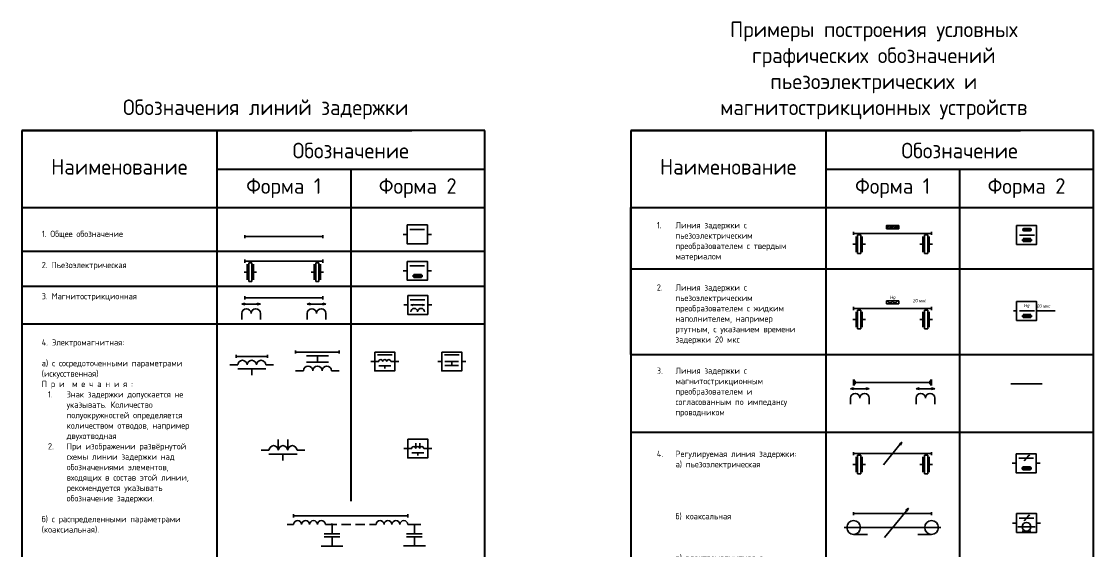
# Model space of a CAD drawing. Header units: millimetres. Extents: x 313 to 1942, y 262 to 1320.
# Drawn here: x 1254 to 1942, y 981 to 1320 of the extents above; entities that cross this region are included whole.
import ezdxf

# ---------------------------------------------------------------- set-up
doc = ezdxf.new("R2010")
doc.units = ezdxf.units.MM
doc.linetypes.add('JIS_02_0.7', pattern=[1.35, 0.75, -0.6])
doc.layers.add('Рамка', color=250, linetype='Continuous', lineweight=25)
doc.styles.get("Standard").update_dxf_attribs({"font": 'arial.ttf'})

msp = doc.modelspace()

# ---------------------------------------------------------------- hatches: boundary and pattern name
at = {"layer": 'Рамка'}
h = msp.add_hatch(dxfattribs=at)
h.set_pattern_fill('JIS_WOOD', color=0)
h.set_pattern_definition([(45, (528.7228, 414.4882), (-0.5, 0.5), [])])
h.paths.add_polyline_path([(1813.05, 1187.11), (1817.05, 1187.11), (1817.05, 1189.11), (1809.05, 1189.11), (1809.05, 1187.11)])
h = msp.add_hatch(dxfattribs=at)
h.set_pattern_fill('JIS_WOOD', color=0)
h.set_pattern_definition([(45, (609.5372, 422.98084), (-0.5, 0.5), [])])
h.paths.add_polyline_path([(1899.22, 1187.26), (1897.22, 1187.26, 1), (1897.22, 1185.76), (1899.22, 1185.76), (1901.22, 1185.76, 1), (1901.22, 1187.26)])
at = {"layer": 'Рамка', "lineweight": 30}
h = msp.add_hatch(color=0, dxfattribs=at)
h.dxf.hatch_style = 1
h.paths.add_polyline_path([(1397.56, 1138.29), (1397.56, 1138.79), (1395.56, 1138.79)])
h.paths.add_polyline_path([(1395.56, 1138.79), (1397.56, 1138.79), (1397.56, 1139.29)])
h.paths.add_polyline_path([(1407.56, 1138.79), (1405.56, 1138.79), (1405.56, 1138.29)])
h.paths.add_polyline_path([(1407.56, 1138.79), (1405.56, 1139.29), (1405.56, 1138.79)])
h = msp.add_hatch(color=0, dxfattribs=at)
h.dxf.hatch_style = 1
h.paths.add_polyline_path([(1439.56, 1138.29), (1439.56, 1138.79), (1437.56, 1138.79)])
h.paths.add_polyline_path([(1437.56, 1138.79), (1439.56, 1138.79), (1439.56, 1139.29)])
h.paths.add_polyline_path([(1449.56, 1138.79), (1447.56, 1138.79), (1447.56, 1138.29)])
h.paths.add_polyline_path([(1449.56, 1138.79), (1447.56, 1139.29), (1447.56, 1138.79)])
h = msp.add_hatch(color=0, dxfattribs=at)
h.dxf.hatch_style = 1
h.paths.add_polyline_path([(1505.49, 1137.84), (1505.49, 1138.2), (1504.03, 1138.2)])
h.paths.add_polyline_path([(1504.03, 1138.2), (1505.49, 1138.2), (1505.49, 1138.57)])
h.paths.add_polyline_path([(1512.79, 1138.2), (1511.33, 1138.2), (1511.33, 1137.84)])
h.paths.add_polyline_path([(1512.79, 1138.2), (1511.33, 1138.57), (1511.33, 1138.2)])
h = msp.add_hatch(color=0, dxfattribs=at)
h.dxf.hatch_style = 1
h.paths.add_polyline_path([(1788.05, 1083.98), (1788.05, 1084.48), (1786.05, 1084.48)])
h.paths.add_polyline_path([(1786.05, 1084.48), (1788.05, 1084.48), (1788.05, 1084.98)])
h.paths.add_polyline_path([(1798.05, 1084.48), (1796.05, 1084.48), (1796.05, 1083.98)])
h.paths.add_polyline_path([(1798.05, 1084.48), (1796.05, 1084.98), (1796.05, 1084.48)])
h = msp.add_hatch(color=0, dxfattribs=at)
h.dxf.hatch_style = 1
h.paths.add_polyline_path([(1830.05, 1083.98), (1830.05, 1084.48), (1828.05, 1084.48)])
h.paths.add_polyline_path([(1828.05, 1084.48), (1830.05, 1084.48), (1830.05, 1084.98)])
h.paths.add_polyline_path([(1840.05, 1084.48), (1838.05, 1084.48), (1838.05, 1083.98)])
h.paths.add_polyline_path([(1840.05, 1084.48), (1838.05, 1084.98), (1838.05, 1084.48)])
at = {"layer": 'Рамка'}
h = msp.add_hatch(color=0, dxfattribs=at)
h.dxf.hatch_style = 1
h.paths.add_polyline_path([(1819.02, 1050.16), (1817.37, 1048.93), (1817.76, 1048.61)])
h.paths.add_polyline_path([(1819.02, 1050.16), (1817.76, 1048.61), (1818.14, 1048.3)])
h = msp.add_hatch(color=0, dxfattribs=at)
h.dxf.hatch_style = 1
h.paths.add_polyline_path([(1900.3, 1041.75), (1900.41, 1041.67), (1900.75, 1042.09)])
h.paths.add_polyline_path([(1900.75, 1042.09), (1900.41, 1041.67), (1900.51, 1041.58)])
h = msp.add_hatch(color=0, dxfattribs=at)
h.dxf.hatch_style = 1
h.paths.add_polyline_path([(1821.47, 1006.55), (1821.85, 1006.23), (1823.12, 1007.78)])
h.paths.add_polyline_path([(1823.12, 1007.78), (1821.85, 1006.23), (1822.24, 1005.92)])
at = {"layer": 'Рамка', "linetype": 'JIS_02_0.7'}
h = msp.add_hatch(color=0, dxfattribs=at)
h.dxf.hatch_style = 1
h.paths.add_polyline_path([(1453.06, 997.31), (1453.51, 997.31), (1453.96, 997.31, 1)])
h.paths.add_polyline_path([(1453.51, 996.86), (1453.51, 997.31), (1453.06, 997.31, 0.414214)])
h.paths.add_polyline_path([(1453.96, 997.31), (1453.51, 997.31), (1453.51, 996.86, 0.414214)])
h = msp.add_hatch(color=0, dxfattribs=at)
h.dxf.hatch_style = 1
h.paths.add_polyline_path([(1505.93, 997.37), (1506.38, 997.37), (1506.83, 997.37, 1)])
h.paths.add_polyline_path([(1506.38, 996.92), (1506.38, 997.37), (1505.93, 997.37, 0.414214)])
h.paths.add_polyline_path([(1506.83, 997.37), (1506.38, 997.37), (1506.38, 996.92, 0.414214)])
at = {"layer": 'Рамка'}
h = msp.add_hatch(color=0, dxfattribs=at)
h.dxf.hatch_style = 1
h.paths.add_polyline_path([(1900.3, 1003.33), (1900.41, 1003.24), (1900.75, 1003.67)])
h.paths.add_polyline_path([(1900.75, 1003.67), (1900.41, 1003.24), (1900.51, 1003.16)])

# ---------------------------------------------------------------- linework, layer by layer
at = {"layer": 'Рамка', "color": 0, "lineweight": 30}
for p, q in [((1254.61, 1250), (1504.61, 1250)), ((1254.61, 1250), (1254.61, 572.38)), ((1551.41, 1250), (1254.61, 1250)), ((1379.61, 1250), (1379.61, 572.38)), ((1551.41, 572.38), (1551.41, 1250)), ((1645.1, 1250), (1895.1, 1250)), ((1645.1, 1250), (1645.1, 773.41)), ((1941.91, 1250), (1645.1, 1250)), ((1770.1, 1250), (1770.1, 773.41)), ((1941.91, 773.41), (1941.91, 1250)), ((1379.61, 1225.33), (1551.41, 1225.33)), ((1465.51, 1225.33), (1465.51, 1012.3)), ((1770.1, 1225.33), (1941.91, 1225.33)), ((1856, 1225.33), (1856, 773.41)), ((1254.46, 1200.66), (1551.41, 1200.66)), ((1644.96, 1200.66), (1941.91, 1200.66)), ((1254.31, 1172.6), (1551.41, 1172.6)), ((1644.96, 1161.46), (1941.91, 1161.46)), ((1254.59, 1150.26), (1551.41, 1150.26)), ((1254.85, 1126.07), (1551.41, 1126.07)), ((1644.96, 1106.44), (1941.91, 1106.44)), ((1645.1, 1056.7), (1941.91, 1056.7))]:
    msp.add_line(p, q, dxfattribs=at)
at = {"layer": 'Рамка', "color": 0}
for p, q in [((1379.61, 1250), (1379.61, 1200.66)), ((1770.1, 1250), (1770.1, 1200.66)), ((1379.61, 1200.66), (1465.51, 1200.66)), ((1465.51, 1200.66), (1551.41, 1200.66)), ((1644.96, 1200.66), (1644.96, 1161.46)), ((1770.1, 1200.66), (1856, 1200.66)), ((1856, 1200.66), (1941.91, 1200.66)), ((1397.56, 1183.02), (1397.56, 1181.02)), ((1447.56, 1183.02), (1447.56, 1181.02)), ((1501.77, 1183.44), (1499.2, 1183.44)), ((1503.86, 1187.13), (1503.86, 1186.27)), ((1503.86, 1186.7), (1512.43, 1186.7)), ((1512.43, 1187.13), (1512.43, 1186.27)), ((1514.63, 1183.44), (1517.2, 1183.44)), ((1788.05, 1185.11), (1788.05, 1183.11)), ((1788.05, 1184.11), (1838.05, 1184.11)), ((1790.58, 1171.11), (1790.58, 1183.11)), ((1790.58, 1183.11), (1792.58, 1183.11)), ((1792.58, 1183.11), (1792.58, 1177.11)), ((1817.05, 1189.11), (1809.05, 1189.11)), ((1809.05, 1189.11), (1809.05, 1187.11)), ((1809.05, 1187.11), (1813.05, 1187.11)), ((1813.05, 1187.11), (1817.05, 1187.11)), ((1817.05, 1187.11), (1817.05, 1189.11)), ((1833.52, 1171.11), (1833.52, 1183.11)), ((1833.52, 1183.11), (1835.52, 1183.11)), ((1835.52, 1183.11), (1835.52, 1177.11)), ((1838.05, 1185.11), (1838.05, 1183.11)), ((1894.93, 1183.47), (1894.93, 1182.62)), ((1894.93, 1183.04), (1903.5, 1183.04)), ((1899.22, 1187.26), (1897.22, 1187.26)), ((1899.22, 1185.76), (1897.22, 1185.76)), ((1899.22, 1187.26), (1901.22, 1187.26)), ((1899.22, 1185.76), (1901.22, 1185.76)), ((1903.5, 1183.47), (1903.5, 1182.62)), ((1397.56, 1182.02), (1447.56, 1182.02)), ((1789.58, 1177.11), (1787.58, 1177.11)), ((1789.58, 1177.11), (1789.58, 1182.11)), ((1789.58, 1177.11), (1789.58, 1172.11)), ((1792.58, 1177.11), (1792.58, 1171.11)), ((1793.58, 1182.11), (1793.58, 1172.11)), ((1793.58, 1177.11), (1795.58, 1177.11)), ((1832.52, 1177.11), (1830.52, 1177.11)), ((1832.52, 1177.11), (1832.52, 1182.11)), ((1832.52, 1177.11), (1832.52, 1172.11)), ((1835.52, 1177.11), (1835.52, 1171.11)), ((1836.52, 1182.11), (1836.52, 1172.11)), ((1836.52, 1177.11), (1838.52, 1177.11)), ((1896.32, 1179.28), (1896.32, 1180.24)), ((1896.32, 1180.24), (1902.11, 1180.24)), ((1899.22, 1179.28), (1896.32, 1179.28)), ((1899.22, 1180.73), (1896.81, 1180.73)), ((1901.63, 1178.8), (1896.81, 1178.8)), ((1899.22, 1180.73), (1901.63, 1180.73)), ((1902.11, 1179.28), (1899.22, 1179.28)), ((1902.11, 1180.24), (1902.11, 1179.28)), ((1792.58, 1171.11), (1790.58, 1171.11)), ((1835.52, 1171.11), (1833.52, 1171.11)), ((1397.56, 1167.31), (1397.56, 1165.31)), ((1397.56, 1166.31), (1447.56, 1166.31)), ((1399.09, 1159.31), (1399.09, 1164.31)), ((1400.09, 1153.31), (1400.09, 1165.31)), ((1400.09, 1165.31), (1402.09, 1165.31)), ((1402.09, 1165.31), (1402.09, 1159.31)), ((1442.03, 1159.31), (1442.03, 1164.31)), ((1443.03, 1153.31), (1443.03, 1165.31)), ((1443.03, 1165.31), (1445.03, 1165.31)), ((1445.03, 1165.31), (1445.03, 1159.31)), ((1447.56, 1167.31), (1447.56, 1165.31)), ((1503.86, 1163.78), (1503.86, 1162.93)), ((1503.86, 1163.35), (1512.43, 1163.35)), ((1512.43, 1163.78), (1512.43, 1162.93)), ((1399.09, 1159.31), (1397.09, 1159.31)), ((1399.09, 1159.31), (1399.09, 1154.31)), ((1402.09, 1159.31), (1402.09, 1153.31)), ((1403.09, 1159.31), (1405.09, 1159.31)), ((1442.03, 1159.31), (1440.03, 1159.31)), ((1442.03, 1159.31), (1442.03, 1154.31)), ((1445.03, 1159.31), (1445.03, 1153.31)), ((1446.03, 1159.31), (1448.03, 1159.31)), ((1501.77, 1160.1), (1499.2, 1160.1)), ((1505.57, 1156.33), (1505.57, 1157.3)), ((1505.57, 1157.3), (1511.36, 1157.3)), ((1508.46, 1156.33), (1505.57, 1156.33)), ((1508.46, 1157.78), (1506.05, 1157.78)), ((1508.46, 1157.78), (1510.87, 1157.78)), ((1511.36, 1156.33), (1508.46, 1156.33)), ((1511.36, 1157.3), (1511.36, 1156.33)), ((1514.63, 1160.1), (1517.2, 1160.1)), ((1644.96, 1161.46), (1644.96, 1106.44)), ((1402.09, 1153.31), (1400.09, 1153.31)), ((1445.03, 1153.31), (1443.03, 1153.31)), ((1397.56, 1143.74), (1397.56, 1141.74)), ((1397.56, 1142.74), (1447.56, 1142.74)), ((1447.56, 1143.74), (1447.56, 1141.74)), ((1504.13, 1141.89), (1504.13, 1141.03)), ((1504.13, 1141.46), (1512.7, 1141.46)), ((1512.7, 1141.89), (1512.7, 1141.03)), ((1397.56, 1139.29), (1395.56, 1138.79)), ((1397.56, 1138.79), (1395.56, 1138.79)), ((1395.56, 1138.79), (1397.56, 1138.29)), ((1397.56, 1138.79), (1397.56, 1139.29)), ((1401.56, 1138.79), (1397.56, 1138.79)), ((1397.56, 1138.79), (1397.56, 1138.29)), ((1401.56, 1138.79), (1405.56, 1138.79)), ((1405.56, 1138.79), (1405.56, 1139.29)), ((1407.56, 1138.79), (1405.56, 1139.29)), ((1405.56, 1138.79), (1405.56, 1138.29)), ((1405.56, 1138.79), (1407.56, 1138.79)), ((1405.56, 1138.29), (1407.56, 1138.79)), ((1439.56, 1139.29), (1437.56, 1138.79)), ((1439.56, 1138.79), (1437.56, 1138.79)), ((1437.56, 1138.79), (1439.56, 1138.29)), ((1439.56, 1138.79), (1439.56, 1139.29)), ((1443.56, 1138.79), (1439.56, 1138.79)), ((1439.56, 1138.79), (1439.56, 1138.29)), ((1443.56, 1138.79), (1447.56, 1138.79)), ((1447.56, 1138.79), (1447.56, 1139.29)), ((1449.56, 1138.79), (1447.56, 1139.29)), ((1447.56, 1138.79), (1447.56, 1138.29)), ((1447.56, 1138.79), (1449.56, 1138.79)), ((1447.56, 1138.29), (1449.56, 1138.79)), ((1502.03, 1138.2), (1499.46, 1138.2)), ((1505.49, 1138.57), (1504.03, 1138.2)), ((1505.49, 1138.2), (1504.03, 1138.2)), ((1504.03, 1138.2), (1505.49, 1137.84)), ((1505.49, 1138.2), (1505.49, 1138.57)), ((1508.41, 1138.2), (1505.49, 1138.2)), ((1505.49, 1138.2), (1505.49, 1137.84)), ((1508.41, 1138.2), (1511.33, 1138.2)), ((1511.33, 1138.2), (1511.33, 1138.57)), ((1512.79, 1138.2), (1511.33, 1138.57)), ((1511.33, 1138.2), (1511.33, 1137.84)), ((1511.33, 1138.2), (1512.79, 1138.2)), ((1511.33, 1137.84), (1512.79, 1138.2)), ((1514.89, 1138.2), (1517.46, 1138.2)), ((1788.05, 1136.89), (1788.05, 1134.89)), ((1788.05, 1135.89), (1838.05, 1135.89)), ((1790.58, 1122.89), (1790.58, 1134.89)), ((1790.58, 1134.89), (1792.58, 1134.89)), ((1792.58, 1134.89), (1792.58, 1128.89)), ((1817.05, 1140.89), (1809.05, 1140.89)), ((1809.05, 1140.89), (1809.05, 1138.89)), ((1809.05, 1140.89), (1809.05, 1140.39)), ((1809.05, 1138.89), (1813.05, 1138.89)), ((1813.05, 1138.89), (1817.05, 1138.89)), ((1817.05, 1140.89), (1817.03, 1140.39)), ((1817.05, 1138.89), (1817.05, 1140.89)), ((1833.52, 1122.89), (1833.52, 1134.89)), ((1833.52, 1134.89), (1835.52, 1134.89)), ((1835.52, 1134.89), (1835.52, 1128.89)), ((1838.05, 1136.89), (1838.05, 1134.89)), ((1894.93, 1134.76), (1894.93, 1133.9)), ((1903.5, 1134.76), (1903.5, 1133.9)), ((1395.56, 1128.79), (1395.56, 1132.79)), ((1407.56, 1128.79), (1407.56, 1132.79)), ((1437.56, 1128.79), (1437.56, 1132.79)), ((1449.56, 1128.79), (1449.56, 1132.79)), ((1789.58, 1128.89), (1787.58, 1128.89)), ((1789.58, 1128.89), (1789.58, 1133.89)), ((1789.58, 1128.89), (1789.58, 1123.89)), ((1792.58, 1128.89), (1792.58, 1122.89)), ((1793.58, 1133.89), (1793.58, 1123.89)), ((1793.58, 1128.89), (1795.58, 1128.89)), ((1832.52, 1128.89), (1830.52, 1128.89)), ((1832.52, 1128.89), (1832.52, 1133.89)), ((1832.52, 1128.89), (1832.52, 1123.89)), ((1835.52, 1128.89), (1835.52, 1122.89)), ((1836.52, 1133.89), (1836.52, 1123.89)), ((1836.52, 1128.89), (1838.52, 1128.89)), ((1892.53, 1134.33), (1890.53, 1134.33)), ((1894.93, 1134.33), (1903.5, 1134.33)), ((1896.32, 1130.57), (1896.32, 1131.53)), ((1896.32, 1131.53), (1902.11, 1131.53)), ((1899.22, 1130.57), (1896.32, 1130.57)), ((1899.22, 1132.01), (1896.81, 1132.01)), ((1901.63, 1130.08), (1896.81, 1130.08)), ((1899.22, 1132.01), (1901.63, 1132.01)), ((1902.11, 1130.57), (1899.22, 1130.57)), ((1902.11, 1131.53), (1902.11, 1130.57)), ((1905.38, 1134.33), (1917.34, 1134.33)), ((1792.58, 1122.89), (1790.58, 1122.89)), ((1835.52, 1122.89), (1833.52, 1122.89)), ((1430.17, 1108.96), (1430.17, 1106.96)), ((1430.17, 1107.96), (1458.17, 1107.96)), ((1458.17, 1108.96), (1458.17, 1106.96)), ((1392.02, 1106.19), (1392.02, 1104.19)), ((1392.02, 1105.19), (1412.02, 1105.19)), ((1412.02, 1106.19), (1412.02, 1104.19)), ((1444.17, 1105.46), (1437.17, 1105.46)), ((1444.17, 1101.46), (1437.17, 1101.46)), ((1444.17, 1105.46), (1444.17, 1101.46)), ((1444.17, 1105.46), (1451.17, 1105.46)), ((1444.17, 1101.46), (1451.17, 1101.46)), ((1480.91, 1101.9), (1478.33, 1101.9)), ((1483.45, 1101.88), (1480.91, 1101.9)), ((1483.02, 1106.58), (1483.02, 1105.72)), ((1483.02, 1106.15), (1491.65, 1106.15)), ((1491.22, 1101.88), (1493.76, 1101.9)), ((1491.65, 1106.58), (1491.65, 1105.72)), ((1493.76, 1101.9), (1496.33, 1101.9)), ((1523.85, 1101.9), (1521.28, 1101.9)), ((1530.27, 1101.9), (1525.94, 1101.9)), ((1525.96, 1106.58), (1525.96, 1105.72)), ((1525.96, 1106.15), (1534.59, 1106.15)), ((1530.27, 1101.9), (1530.27, 1099.42)), ((1530.27, 1101.9), (1534.61, 1101.9)), ((1534.59, 1106.58), (1534.59, 1105.72)), ((1536.7, 1101.9), (1539.27, 1101.9)), ((1645.1, 1106.44), (1645.1, 1056.7)), ((1393.02, 1099.69), (1388.02, 1099.69)), ((1402.02, 1097.18), (1393.02, 1097.18)), ((1402.02, 1097.18), (1411.02, 1097.18)), ((1402.02, 1097.18), (1402.02, 1093.18)), ((1411.02, 1099.69), (1416.02, 1099.69)), ((1435.17, 1095.96), (1430.17, 1095.96)), ((1453.17, 1095.96), (1458.17, 1095.96)), ((1487.33, 1099.07), (1483.45, 1099.07)), ((1487.33, 1099.07), (1491.22, 1099.07)), ((1487.33, 1099.07), (1487.33, 1097.34)), ((1530.27, 1099.42), (1525.94, 1099.42)), ((1530.27, 1099.42), (1534.61, 1099.42)), ((1788.05, 1086.43), (1788.05, 1090.43)), ((1789.53, 1088.44), (1788.05, 1090.43)), ((1788.05, 1089.43), (1788.05, 1087.43)), ((1788.05, 1086.43), (1789.53, 1088.44)), ((1788.05, 1088.43), (1838.05, 1088.43)), ((1838.05, 1090.43), (1836.57, 1088.42)), ((1836.57, 1088.42), (1838.05, 1086.43)), ((1838.05, 1090.43), (1838.05, 1086.43)), ((1838.05, 1089.43), (1838.05, 1087.43)), ((1888.96, 1087.5), (1908.96, 1087.5)), ((1788.05, 1084.98), (1786.05, 1084.48)), ((1788.05, 1084.48), (1786.05, 1084.48)), ((1786.05, 1084.48), (1788.05, 1083.98)), ((1788.05, 1084.48), (1788.05, 1084.98)), ((1792.05, 1084.48), (1788.05, 1084.48)), ((1788.05, 1084.48), (1788.05, 1083.98)), ((1792.05, 1084.48), (1796.05, 1084.48)), ((1796.05, 1084.48), (1796.05, 1084.98)), ((1798.05, 1084.48), (1796.05, 1084.98)), ((1796.05, 1084.48), (1796.05, 1083.98)), ((1796.05, 1084.48), (1798.05, 1084.48)), ((1796.05, 1083.98), (1798.05, 1084.48)), ((1830.05, 1084.98), (1828.05, 1084.48)), ((1830.05, 1084.48), (1828.05, 1084.48)), ((1828.05, 1084.48), (1830.05, 1083.98)), ((1830.05, 1084.48), (1830.05, 1084.98)), ((1834.05, 1084.48), (1830.05, 1084.48)), ((1830.05, 1084.48), (1830.05, 1083.98)), ((1834.05, 1084.48), (1838.05, 1084.48)), ((1838.05, 1084.48), (1838.05, 1084.98)), ((1840.05, 1084.48), (1838.05, 1084.98)), ((1838.05, 1084.48), (1838.05, 1083.98)), ((1838.05, 1084.48), (1840.05, 1084.48)), ((1838.05, 1083.98), (1840.05, 1084.48)), ((1786.05, 1074.48), (1786.05, 1078.48)), ((1798.05, 1074.48), (1798.05, 1078.48)), ((1828.05, 1074.48), (1828.05, 1078.48)), ((1840.05, 1074.48), (1840.05, 1078.48)), ((1645.1, 1056.7), (1645.1, 951.07)), ((1419.06, 1044.95), (1419.06, 1051.95)), ((1425.06, 1044.95), (1425.06, 1051.95)), ((1502.03, 1046.11), (1499.46, 1046.11)), ((1504.58, 1046.08), (1502.03, 1046.11)), ((1507.17, 1046.08), (1507.17, 1049.58)), ((1509.76, 1046.08), (1509.76, 1049.58)), ((1512.35, 1046.08), (1514.89, 1046.11)), ((1514.89, 1046.11), (1517.46, 1046.11)), ((1807.17, 1035.63), (1817.76, 1048.61)), ((1819.02, 1050.16), (1817.37, 1048.93)), ((1817.76, 1048.61), (1817.37, 1048.93)), ((1817.76, 1048.61), (1819.02, 1050.16)), ((1817.76, 1048.61), (1818.14, 1048.3)), ((1818.14, 1048.3), (1819.02, 1050.16)), ((1413.06, 1044.95), (1408.06, 1044.95)), ((1422.06, 1042.44), (1413.06, 1042.44)), ((1422.06, 1042.44), (1431.06, 1042.44)), ((1422.06, 1042.44), (1422.06, 1038.44)), ((1431.06, 1044.95), (1436.06, 1044.95)), ((1508.46, 1043.27), (1504.58, 1043.27)), ((1508.46, 1043.27), (1512.35, 1043.27)), ((1508.46, 1043.27), (1508.46, 1041.55)), ((1788.05, 1043.85), (1788.05, 1041.85)), ((1788.05, 1042.85), (1838.05, 1042.85)), ((1789.58, 1035.85), (1789.58, 1040.85)), ((1790.58, 1029.85), (1790.58, 1041.85)), ((1790.58, 1041.85), (1792.58, 1041.85)), ((1792.58, 1041.85), (1792.58, 1035.85)), ((1832.52, 1035.85), (1832.52, 1040.85)), ((1833.52, 1029.85), (1833.52, 1041.85)), ((1833.52, 1041.85), (1835.52, 1041.85)), ((1835.52, 1041.85), (1835.52, 1035.85)), ((1838.05, 1043.85), (1838.05, 1041.85)), ((1894.36, 1040.31), (1894.36, 1039.46)), ((1894.36, 1039.89), (1902.93, 1039.89)), ((1897.51, 1038.11), (1900.41, 1041.67)), ((1900.75, 1042.09), (1900.3, 1041.75)), ((1900.41, 1041.67), (1900.3, 1041.75)), ((1900.41, 1041.67), (1900.75, 1042.09)), ((1900.41, 1041.67), (1900.51, 1041.58)), ((1900.51, 1041.58), (1900.75, 1042.09)), ((1902.93, 1040.31), (1902.93, 1039.46)), ((1789.58, 1035.85), (1787.58, 1035.85)), ((1789.58, 1035.85), (1789.58, 1030.85)), ((1792.58, 1035.85), (1792.58, 1029.85)), ((1793.58, 1035.85), (1795.58, 1035.85)), ((1832.52, 1035.85), (1830.52, 1035.85)), ((1832.52, 1035.85), (1832.52, 1030.85)), ((1835.52, 1035.85), (1835.52, 1029.85)), ((1836.52, 1035.85), (1838.52, 1035.85)), ((1892.27, 1036.63), (1889.7, 1036.63)), ((1896.06, 1032.86), (1896.06, 1033.83)), ((1896.06, 1033.83), (1901.85, 1033.83)), ((1898.96, 1032.86), (1896.06, 1032.86)), ((1898.96, 1034.31), (1896.55, 1034.31)), ((1898.96, 1034.31), (1901.37, 1034.31)), ((1901.85, 1032.86), (1898.96, 1032.86)), ((1901.85, 1033.83), (1901.85, 1032.86)), ((1905.12, 1036.63), (1907.69, 1036.63)), ((1792.58, 1029.85), (1790.58, 1029.85)), ((1835.52, 1029.85), (1833.52, 1029.85)), ((1428.9, 1003.95), (1428.9, 1001.95)), ((1502.12, 1003.95), (1502.12, 1001.95)), ((1788.05, 1005.37), (1788.05, 1003.37)), ((1788.05, 1004.37), (1838.05, 1004.37)), ((1807.76, 988.96), (1821.85, 1006.23)), ((1823.12, 1007.78), (1821.47, 1006.55)), ((1821.85, 1006.23), (1821.47, 1006.55)), ((1821.85, 1006.23), (1823.12, 1007.78)), ((1821.85, 1006.23), (1822.24, 1005.92)), ((1822.24, 1005.92), (1823.12, 1007.78)), ((1838.05, 1005.37), (1838.05, 1003.37)), ((1428.9, 997.31), (1424.66, 997.31)), ((1428.9, 1002.95), (1502.12, 1002.95)), ((1453.51, 997.31), (1449.27, 997.31)), ((1453.51, 997.31), (1453.51, 991.38)), ((1453.51, 997.31), (1456.51, 997.31)), ((1459.51, 997.34), (1465.51, 997.34)), ((1468.51, 997.34), (1474.51, 997.34)), ((1481.75, 997.34), (1477.51, 997.34)), ((1477.51, 997.34), (1480.51, 997.33)), ((1510.36, 997.34), (1502.12, 997.34)), ((1506.36, 997.34), (1506.36, 991.41)), ((1892.53, 998.3), (1889.96, 998.3)), ((1894.64, 1001.89), (1894.64, 1001.03)), ((1894.64, 1001.46), (1903.27, 1001.46)), ((1897.51, 999.68), (1900.41, 1003.24)), ((1900.75, 1003.67), (1900.3, 1003.33)), ((1900.41, 1003.24), (1900.3, 1003.33)), ((1900.41, 1003.24), (1900.75, 1003.67)), ((1900.41, 1003.24), (1900.51, 1003.16)), ((1900.51, 1003.16), (1900.75, 1003.67)), ((1903.27, 1001.89), (1903.27, 1001.03)), ((1905.38, 998.3), (1907.95, 998.3)), ((1782.05, 995.45), (1844.05, 995.45)), ((1788.05, 991.05), (1796.85, 991.05)), ((1838.05, 991.05), (1829.26, 991.05)), ((1898.96, 995.95), (1893.4, 995.95)), ((1898.96, 993.17), (1896.18, 993.17)), ((1898.96, 995.95), (1904.51, 995.95)), ((1898.96, 993.17), (1901.74, 993.17)), ((1453.51, 983.57), (1446.51, 983.57)), ((1453.51, 989.5), (1448.51, 989.5)), ((1453.51, 989.5), (1458.51, 989.5)), ((1453.51, 989.5), (1453.51, 983.57)), ((1453.51, 983.57), (1460.51, 983.57)), ((1506.36, 983.61), (1499.36, 983.61)), ((1506.36, 989.54), (1501.36, 989.54)), ((1506.36, 989.54), (1511.36, 989.54)), ((1506.36, 989.54), (1506.36, 983.61)), ((1506.36, 983.61), (1513.36, 983.61))]:
    msp.add_line(p, q, dxfattribs=at)
at = {"layer": 'Рамка', "color": 7}
for p, q in [((1403.09, 1164.31), (1403.09, 1154.31)), ((1446.03, 1164.31), (1446.03, 1154.31)), ((1510.87, 1155.85), (1506.05, 1155.85)), ((1793.58, 1040.85), (1793.58, 1030.85)), ((1836.52, 1040.85), (1836.52, 1030.85)), ((1901.37, 1032.38), (1896.55, 1032.38)), ((1448.51, 991.38), (1458.51, 991.38)), ((1501.36, 991.41), (1511.36, 991.41))]:
    msp.add_line(p, q, dxfattribs=at)
at = {"layer": 'Рамка', "color": 0}
for points in [[(1501.77, 1189.5), (1514.63, 1189.5), (1514.63, 1177.38), (1501.77, 1177.38)], [(1892.53, 1189.11), (1905.38, 1189.11), (1905.38, 1176.98), (1892.53, 1176.98)], [(1501.77, 1166.16), (1514.63, 1166.16), (1514.63, 1154.03), (1501.77, 1154.03)], [(1502.03, 1144.27), (1514.89, 1144.27), (1514.89, 1132.14), (1502.03, 1132.14)], [(1892.53, 1140.39), (1905.38, 1140.39), (1905.38, 1128.27), (1892.53, 1128.27)], [(1480.91, 1107.96), (1493.76, 1107.96), (1493.76, 1095.84), (1480.91, 1095.84)], [(1523.85, 1107.96), (1536.7, 1107.96), (1536.7, 1095.84), (1523.85, 1095.84)], [(1502.03, 1052.17), (1514.89, 1052.17), (1514.89, 1040.04), (1502.03, 1040.04)], [(1892.27, 1042.69), (1905.12, 1042.69), (1905.12, 1030.56), (1892.27, 1030.56)], [(1892.53, 1004.37), (1905.38, 1004.37), (1905.38, 992.24), (1892.53, 992.24)]]:
    msp.add_lwpolyline(points, close=True, dxfattribs=at)
at = {"layer": 'Рамка', "color": 0, "linetype": 'JIS_02_0.7'}
msp.add_circle((1453.51, 997.31), 0.45, dxfattribs=at)
at = {"layer": 'Рамка', "color": 0}
for centre, radius in [((1788.05, 995.45), 4.4), ((1838.05, 995.45), 4.4), ((1898.96, 995.95), 2.78)]:
    msp.add_circle(centre, radius, dxfattribs=at)
for centre, radius, start, end in [((1897.22, 1186.51), 0.75, 90, 270), ((1901.22, 1186.51), 0.75, 270, 90), ((1398.56, 1132.79), 3, 360, 180), ((1404.56, 1132.79), 3, 360, 180), ((1440.56, 1132.79), 3, 360, 180), ((1446.56, 1132.79), 3, 360, 180), ((1506.22, 1133.83), 2.19, 360, 180), ((1510.6, 1133.83), 2.19, 360, 180), ((1811.55, 1141.34), 1.77, 212.18575, 327.81424), ((1814.55, 1141.34), 1.77, 212.18575, 327.81424), ((1396.02, 1099.69), 3, 360, 180), ((1402.02, 1099.69), 3, 360, 180), ((1408.02, 1099.69), 3, 360, 180), ((1484.74, 1101.88), 1.3, 360, 180), ((1487.33, 1101.88), 1.3, 360, 180), ((1489.92, 1101.88), 1.3, 360, 180), ((1438.17, 1095.96), 3, 360, 180), ((1444.17, 1095.96), 3, 360, 180), ((1450.17, 1095.96), 3, 360, 180), ((1789.05, 1078.48), 3, 360, 180), ((1795.05, 1078.48), 3, 360, 180), ((1831.05, 1078.48), 3, 360, 180), ((1837.05, 1078.48), 3, 360, 180), ((1416.06, 1044.95), 3, 360, 180), ((1422.06, 1044.95), 3, 360, 180), ((1428.06, 1044.95), 3, 360, 180), ((1505.87, 1046.08), 1.3, 360, 180), ((1508.46, 1046.08), 1.3, 360, 180), ((1511.05, 1046.08), 1.3, 360, 180), ((1431.45, 997.31), 2.55, 360, 180), ((1436.54, 997.31), 2.55, 360, 180), ((1441.63, 997.31), 2.55, 360, 180), ((1446.72, 997.31), 2.55, 360, 180), ((1484.3, 997.34), 2.55, 360, 180), ((1489.39, 997.34), 2.55, 360, 180), ((1494.48, 997.34), 2.55, 360, 180), ((1499.57, 997.34), 2.55, 360, 180)]:
    msp.add_arc(centre, radius, start, end, dxfattribs=at)

# ---------------------------------------------------------------- texts
at = {"layer": 'Рамка', "color": 0, "lineweight": 30, "attachment_point": 1}
for s, width, heights, insert, char_height in [('\\pxqc;{\\fGOST type B|b0|i0|c204|p34;Примеры построения условных графических обозначений пьезоэлектрических и магнитострикционных устройств}', 241.918, [0], (1680, 1320), 10), ('\\pxqc;{\\fGOST type B|b0|i0|c204|p34;Обозначения линий задержки}', 241.918, [0], (1290, 1270), 10), ('\\pxqc;{\\fGOST type B|b0|i0|c204|p34;Обозначение}', 171.8081, [25.45], (1379.61, 1242.23), 10), ('\\pxqc;{\\fGOST type B|b0|i0|c204|p34;Обозначение}', 171.8081, [25.45], (1770.1, 1242.23), 10), ('\\pxqc;{\\fGOST type B|b0|i0|c204|p34;Наименование}', 125, [0], (1254.61, 1231.81), 10), ('\\pxqc;{\\fGOST type B|b0|i0|c204|p34;Наименование}', 125, [0], (1645.1, 1231.81), 10), ('\\pxqc;{\\fGOST type B|b0|i0|c204|p34;Форма 1}', 85.9041, [25.45], (1379.61, 1219.5), 10), ('\\pxqc;{\\fGOST type B|b0|i0|c204|p34;Форма \\fGOST type B|b0|i0|c0|p34;2}', 85.9041, [25.45], (1465.51, 1219.49), 10), ('\\pxqc;{\\fGOST type B|b0|i0|c204|p34;Форма 1}', 85.9041, [25.45], (1770.1, 1219.5), 10), ('\\pxqc;{\\fGOST type B|b0|i0|c204|p34;Форма \\fGOST type B|b0|i0|c0|p34;2}', 85.9041, [25.45], (1856, 1219.49), 10), ('\\pxi-3,l4,t4;{\\fGOST type B|b0|i0|c204|p34;1.^IЛиния задержки с пьезоэлектрическим преобразователем с твердым материалом\\P\\pi0,l0,tz;\\P\\P\\pi-3,l4,t4;2.^IЛиния задержки с пьезоэлектрическим преобразователем с жидким наполнителем, например ртутным, с указанием времени задержки 20 мкс\\P\\pi0,l0,tz;\\P\\P\\pi-3,l4,t4;3.^IЛиния задержки с магнитострикционным преобразователем и согласованным по импедансу проводником\\P\\pi0,l0,tz;\\P\\P\\P\\pi-3,l4,t4;4.^IРегулируемая линия задержки\\fGOST type B|b0|i0|c0|p34;:\\P\\pi0,tz;\\fGOST type B|b0|i0|c204|p34;а) пьезоэлектрическая\\P\\P\\P\\P\\Pб) коаксальная\\P\\P\\P\\Pв) электромагнитная с сосредоточенными параметрами (искусственная)\\P\\P\\P\\P\\pi-3,t4;5.^IПьезоэлектрический фильтр\\P\\pi0,tz;\\P\\P\\P\\P\\pi-3,t4;6.^IОбщее обозначение электромеханического фильтра\\fGOST type B|b0|i0|c0|p34;:\\fGOST type B|b0|i0|c204|p34;\\P\\pi0,tz;\\Pа) с пьезоэлектрическими преобразователями \\P\\P\\Pб) с магнитострикционными преобразователями\\P\\P\\P\\P\\pi-3,t4;7.^IПьезоэлектрический составной фильтр}', 98.5738, [463.36], (1657.79, 1191.38), 4), ('{\\fGOST type B|b0|i0|c204|p34;1. Общее обозначение\\fGOST type B|b0|i0|c0|p34;\\P\\P\\P2. \\fGOST type B|b0|i0|c204|p34;Пьезоэлектрическая\\fGOST type B|b0|i0|c0|p34;\\P\\P\\P3. \\fGOST type B|b0|i0|c204|p34;Магнитострикционная}', 98.5738, [52.92], (1267.29, 1185.82), 4), ('{\\fGOST type B|b0|i0|c0|p34;4.\\fGOST type B|b0|i0|c204|p34; Электромагнитная\\fGOST type B|b0|i0|c0|p34;:\\P\\P\\fGOST type B|b0|i0|c204|p34;а) с сосредоточенными параметрами (искусственная)\\PП р и  м е ч а н и я\\fGOST type B|b0|i0|c0|p34; :\\fGOST type B|b0|i0|c204|p34;\\P\\pxi-3,l4,t4;1.^IЗнак задержки допускается не указывать. Количество полуокружностей определяется количеством отводов, например двухотводная\\P2.^IПри изображении развёрнутой схемы линии задержки над обозначениями элементов, входящих в состав этой линии, рекомендуется указывать обозначение задержки.\\P\\pi0,l0,tz;\\Pб) с распределенными параметрами (коаксиальная).\\fGOST type B|b0|i0|c0|p34;\\P\\P\\P\\P\\P\\fGOST type B|b0|i0|c204|p34;П р и м е ч а н и я\\fGOST type B|b0|i0|c0|p34; :\\P\\pi-3,l4,t4;\\fGOST type B|b0|i0|c204|p34;1.^IВ структурных и функциональных схемах применяют линии задержки по форме 2, в остальных схемах - по форме 1.\\P\\pi0,l0,tz;\\P\\pi-3,l4,t4;2.^IВ форме 1 обозначения преобразователей могут быть повернуты на 90\\fISOCPEUR|b0|i0|c0|p34;%%D\\fISOCPEUR|b0|i0|c204|p34;.\\fISOCPEUR|b0|i0|c0|p34;\\P\\pi0,l0,tz;\\P\\pi4;\\fISOCPEUR|b0|i0|c204|p34;Например\\fISOCPEUR|b0|i0|c0|p34;:\\P\\P\\P\\P\\P\\P\\P\\P\\P\\P\\P\\P\\pi-3,l4,t4;\\fISOCPEUR|b0|i0|c204|p34;3.^IВремя задержки может быть указано около выхода. Например\\fISOCPEUR|b0|i0|c0|p34;:\\P\\pi4,l0,tz;\\P\\P\\P\\pi-3,l4,t4;\\fISOCPEUR|b0|i0|c204|p34;4.^IКоличество выходов или отводов может быть любым. Например, магнитострикционную линию задержки с двумя выходами и временем задержки 20 и 50 мкс обозначают\\fISOCPEUR|b0|i0|c0|p34;\\P\\pi0,l0,tz;\\P\\pi4;\\P\\pi-3,l4,t4;\\fISOCPEUR|b0|i0|c204|p34;5.^IЭлектромагнитную линию задержки с сосредоточенными параметрами и двумя отводами обозначают\\fISOCPEUR|b0|i0|c0|p34;\\P\\pi4,l0,tz;\\P\\pi-3,l4,t4;\\fISOCPEUR|b0|i0|c204|p34;6.^IВ форме 1 применяют разнесенное изображение. Например\\fISOCPEUR|b0|i0|c0|p34;:\\P\\pi0,tz;\\fISOCPEUR|b0|i0|c204|p34;а) вход\\fISOCPEUR|b0|i0|c0|p34;\\P\\fISOCPEUR|b0|i0|c204|p34;\\P\\P\\Pб) промежуточный выход\\fISOCPEUR|b0|i0|c0|p34;\\P\\fISOCPEUR|b0|i0|c204|p34;\\P\\P\\Pв) конечный выход}', 98.5738, [0], (1267.29, 1116.19), 4)]:
    msp.add_mtext_dynamic_manual_height_columns(s, width=width, gutter_width=7.5, heights=heights, dxfattribs=dict(at, insert=insert, char_height=char_height))
at = {"layer": 'Рамка', "color": 0, "char_height": 2, "attachment_point": 1}
for s, insert in [('\\pxqc;{\\fArial|b0|i1|c204|p34;Hg}', (1803.15, 1144.08)), ('\\pxqc;{\\fArial|b0|i1|c204|p34;20 мкс}', (1820.3, 1141.94, -104.69)), ('\\pxqc;{\\fArial|b0|i1|c204|p34;Hg}', (1889.02, 1138.78)), ('\\pxqc;{\\fArial|b0|i1|c204|p34;20 мкс}', (1899.88, 1138.51, -104.69))]:
    msp.add_mtext_dynamic_manual_height_columns(s, width=20, gutter_width=7.5, heights=[0], dxfattribs=dict(at, insert=insert))

doc.saveas('drawing.dxf')
